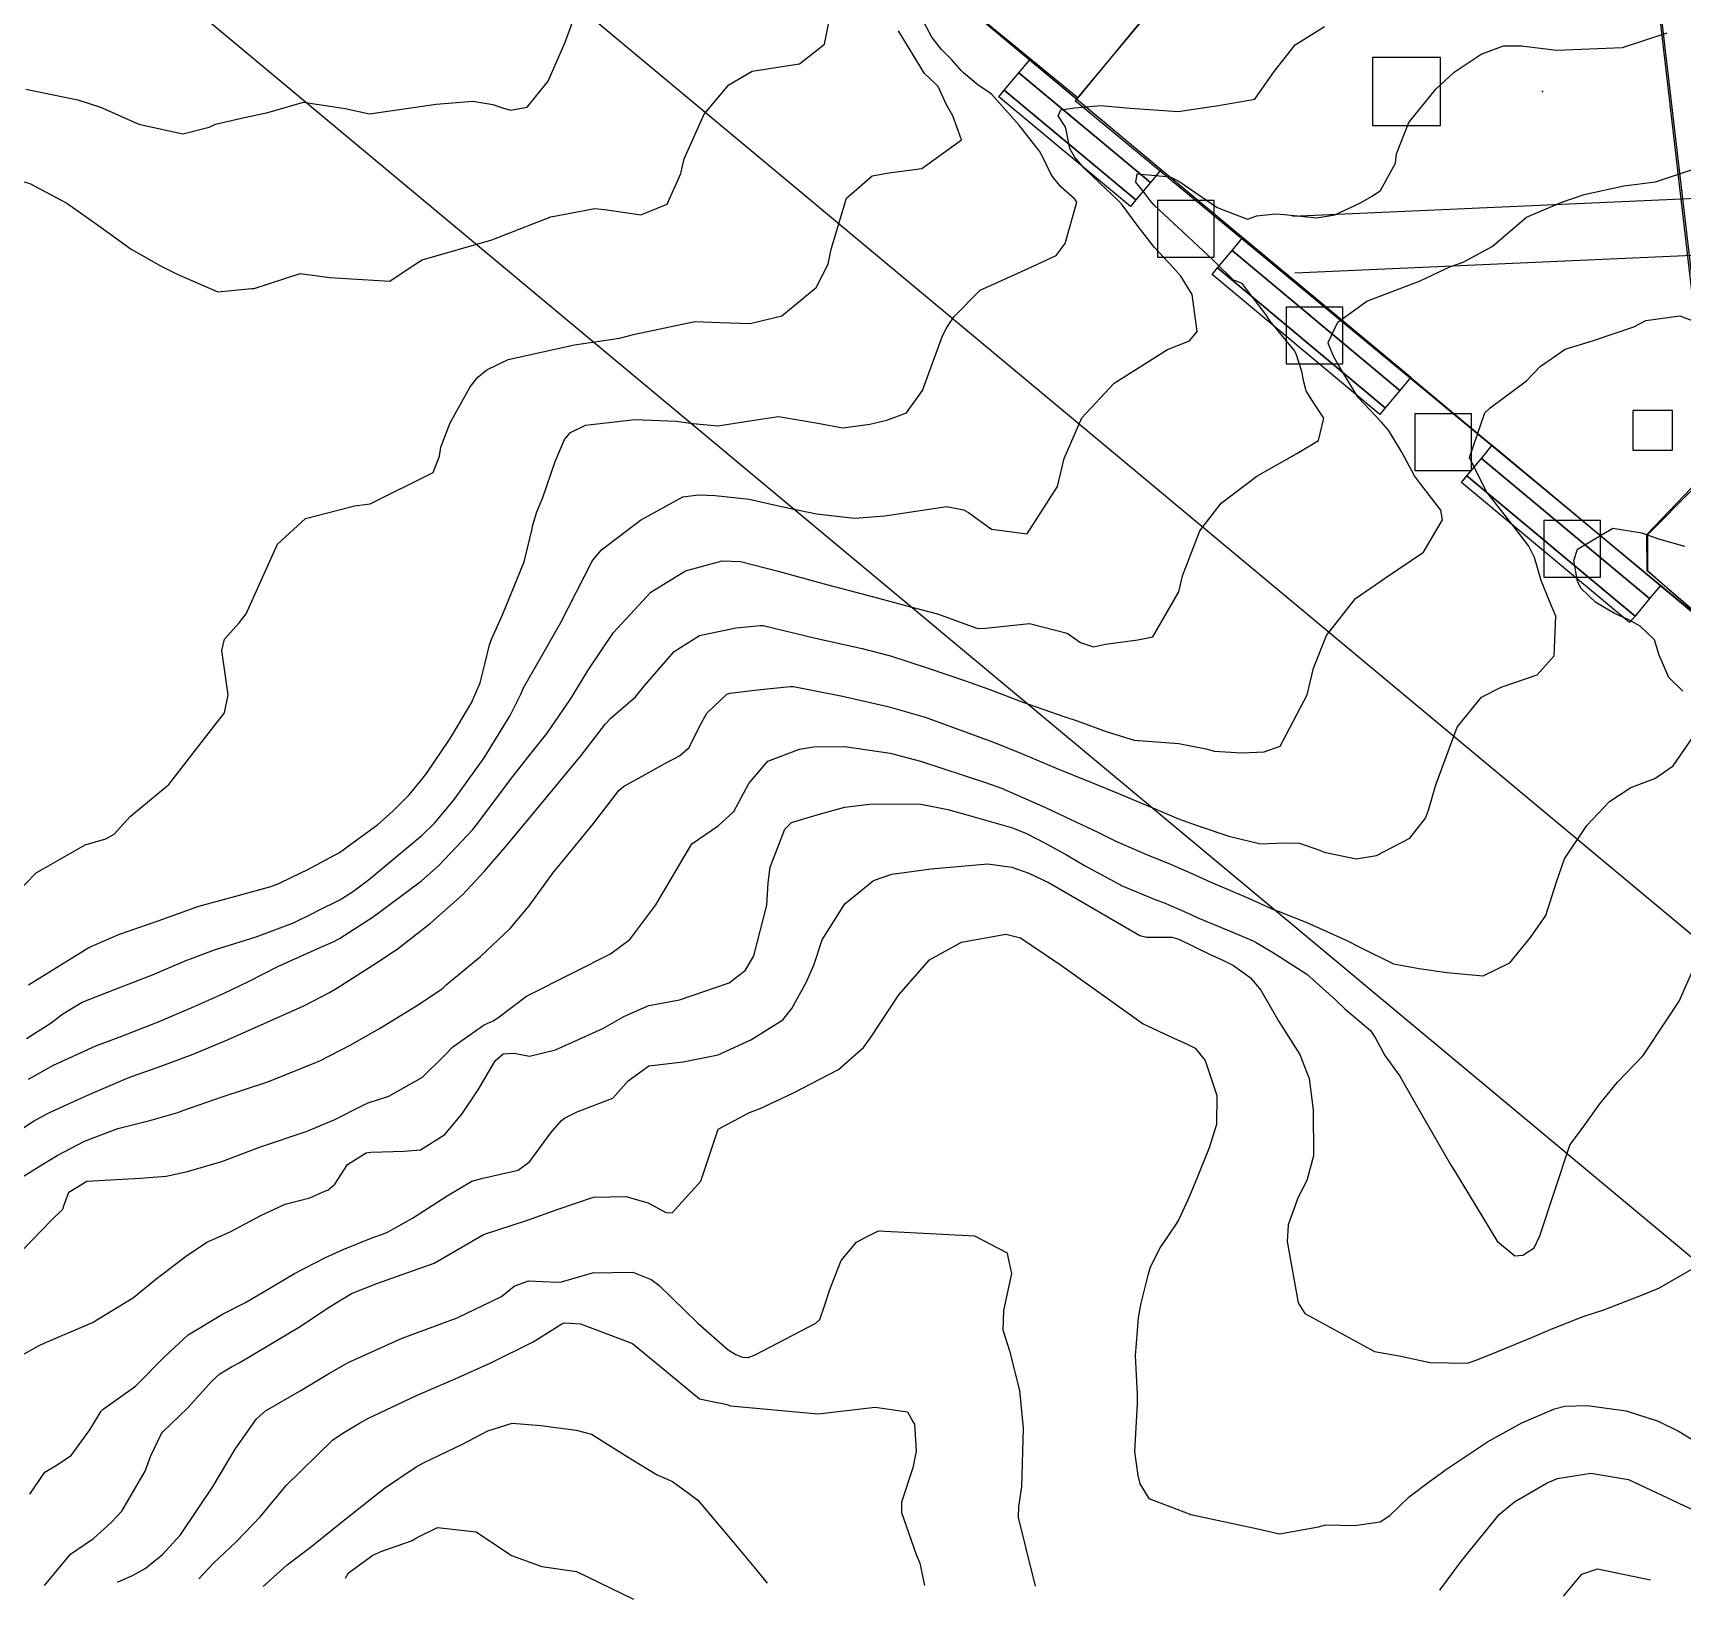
# Model space of a CAD drawing. Header units: feet. Extents: x 1318179 to 1318934, y 422542 to 423299.
# Drawn here: x 1318433.5 to 1318724.4, y 422544.2 to 422820.3 of the extents above; entities that cross this region are included whole.
import ezdxf

# ---------------------------------------------------------------- set-up
doc = ezdxf.new("R2010")
doc.units = ezdxf.units.FT
for name, color, linetype in [('C-DRNG-AREA', 150, 'CONTINUOUS'), ('C-MISC', 7, 'CONTINUOUS'), ('C-PROP', 6, 'CONTINUOUS'), ('C-PVMT', 8, 'CONTINUOUS'), ('C-SWM', 92, 'CONTINUOUS'), ('C-TOPO-MAJR', 32, 'CONTINUOUS'), ('C-TOPO-SPOT', 7, 'CONTINUOUS'), ('C-UTIL', 4, 'CONTINUOUS'), ('L-PLNT-TREE', 90, 'CONTINUOUS'), ('V-PROP-LINE', 7, 'CONTINUOUS')]:
    doc.layers.add(name, color=color, linetype=linetype)

msp = doc.modelspace()

# ---------------------------------------------------------------- linework, layer by layer
at = {"layer": 'C-DRNG-AREA'}
for points in [[(1318575.36, 422922.92), (1318537.36, 422874.92), (1318617.86, 422808.92), (1318643.36, 422839.92), (1318644.86, 422843.92), (1318657.36, 422855.92), (1318662.86, 422864.92), (1318680.86, 422884.42), (1318661.86, 422904.43), (1318647.86, 422892.93), (1318635.86, 422887.93), (1318616.85, 422886.93), (1318608.36, 422888.42), (1318597.36, 422893.42), (1318584.36, 422904.42), (1318576.86, 422916.93), (1318575.36, 422922.92)], [(1318680.36, 422883.92), (1318617.36, 422808.42), (1318730.86, 422714.42), (1318718.36, 422725.42), (1318718.36, 422731.92), (1318726.35, 422739.92), (1318729.35, 422749.92), (1318718.35, 422843.92), (1318697.35, 422861.92), (1318690.35, 422853.42), (1318686.35, 422855.92), (1318703.35, 422876.92), (1318680.36, 422883.92)]]:
    msp.add_lwpolyline(points, close=True, dxfattribs=at)
at = {"layer": 'C-MISC'}
for points in [[(1318232.89, 423072.4), (1318787.6, 422610.1)], [(1318204.89, 423038.81), (1318759.6, 422576.5)]]:
    msp.add_lwpolyline(points, dxfattribs=at)
for points in [[(1318607.41, 422813.31), (1318630.62, 422793.96), (1318628.06, 422790.89), (1318604.84, 422810.24), (1318607.41, 422813.31)], [(1318645.01, 422781.97), (1318674.6, 422757.3), (1318672.04, 422754.23), (1318642.44, 422778.9), (1318645.01, 422781.97)], [(1318688.99, 422745.32), (1318718.65, 422720.6), (1318716.09, 422717.52), (1318686.43, 422742.24), (1318688.99, 422745.32)]]:
    msp.add_lwpolyline(points, close=True, dxfattribs=at)
at = {"layer": 'C-PROP'}
msp.add_lwpolyline([(1318763.27, 422830.95), (1318774.81, 422809.03), (1318769.18, 422794.4), (1318770.88, 422750.39), (1318781.79, 422728.99), (1318775.53, 422715.66), (1318774.48, 422688.27), (1318763.84, 422686.84), (1318741.07, 422705.82), (1318718.2, 422725.49), (1318718.16, 422731.91), (1318726.05, 422740.15), (1318728.92, 422750.57), (1318718.09, 422843.69)], dxfattribs=at)
at = {"layer": 'C-PVMT'}
for points in [[(1318609.33, 422815.61), (1318632.54, 422796.26), (1318630.62, 422793.96), (1318607.41, 422813.31), (1318609.33, 422815.61)], [(1318604.84, 422810.24), (1318628.06, 422790.89), (1318627.1, 422789.73), (1318603.88, 422809.08), (1318604.84, 422810.24)], [(1318646.93, 422784.28), (1318676.53, 422759.61), (1318674.6, 422757.3), (1318645.01, 422781.97), (1318646.93, 422784.28)], [(1318642.44, 422778.9), (1318672.04, 422754.23), (1318671.08, 422753.08), (1318641.48, 422777.75), (1318642.44, 422778.9)], [(1318690.91, 422747.62), (1318720.57, 422722.9), (1318718.65, 422720.6), (1318688.99, 422745.32), (1318690.91, 422747.62)], [(1318686.43, 422742.24), (1318716.09, 422717.52), (1318715.13, 422716.37), (1318685.47, 422741.09), (1318686.43, 422742.24)]]:
    msp.add_lwpolyline(points, close=True, dxfattribs=at)
at = {"layer": 'C-SWM'}
msp.add_lwpolyline([(1318715.7, 422746.76), (1318722.7, 422746.76), (1318722.7, 422753.76), (1318715.7, 422753.76), (1318715.7, 422746.76)], close=True, dxfattribs=at)
at = {"layer": 'C-TOPO-MAJR'}
for points in [[(1318472.47, 422775.29), (1318472.53, 422775.3), (1318480.66, 422777.89), (1318485.92, 422777.23), (1318496.46, 422776.55), (1318499.71, 422778.74), (1318502.18, 422780.31), (1318514.45, 422783.86), (1318521.7, 422786.68), (1318524.88, 422787.9), (1318532.64, 422789.4), (1318534.79, 422789.14), (1318540.77, 422788.24), (1318545.37, 422790.17), (1318547.82, 422795.54), (1318548.38, 422798.13), (1318551.91, 422805.99), (1318556.26, 422811.21), (1318560.4, 422813.6), (1318566.77, 422814.6), (1318568.72, 422814.88), (1318573.16, 422818.37), (1318574.44, 422824.75)], [(1318432.29, 422810.4), (1318441.44, 422808.54), (1318445.48, 422807.24), (1318452.2, 422804.25), (1318459.97, 422802.55), (1318464.61, 422803.7), (1318465.75, 422804.27), (1318470.34, 422805.32), (1318474.94, 422806.3), (1318481.28, 422808.12), (1318488.59, 422807.01), (1318492.88, 422806.08), (1318504.63, 422807.78), (1318511.12, 422808.3), (1318514.62, 422807.74), (1318516.34, 422807.11), (1318517.76, 422806.69), (1318520.67, 422807.22), (1318524.39, 422811.82), (1318527.38, 422818.72), (1318528.89, 422822.72)], [(1318432.42, 422643), (1318436.73, 422645.8), (1318438.83, 422647.36), (1318442.22, 422649.41), (1318447.92, 422651.68), (1318454.62, 422654.23), (1318460.41, 422656.7), (1318465.56, 422658.64), (1318472.91, 422660.93), (1318479.5, 422663.45), (1318483.07, 422665.16), (1318483.75, 422665.51), (1318487.66, 422667.48), (1318489.73, 422668.76), (1318492.67, 422670.96), (1318502.17, 422678.87), (1318504.34, 422681.01), (1318507.71, 422685.02), (1318513.13, 422692.49), (1318517.72, 422699.99), (1318519.57, 422703.76), (1318520.08, 422704.84), (1318522.84, 422709.66), (1318526.63, 422716.36), (1318532.11, 422727.08), (1318532.28, 422727.39), (1318533.83, 422729.2), (1318540.7, 422734.44), (1318548.13, 422738.54), (1318550.92, 422738.91), (1318553.84, 422738.8), (1318559.88, 422738.12), (1318566.11, 422736.7), (1318571.74, 422735.53), (1318578.45, 422734.77), (1318583.75, 422735.21), (1318594.69, 422736.84), (1318597.63, 422736.25), (1318598.53, 422735.76), (1318602.59, 422732.84), (1318608.87, 422732.03), (1318614.25, 422740.36), (1318615.4, 422745.32), (1318618.54, 422752.47), (1318624.22, 422758.56), (1318633.62, 422764.49), (1318637.5, 422766.02), (1318638.85, 422767.7), (1318638, 422774.23), (1318635.98, 422777.46), (1318634.62, 422778.99), (1318631.36, 422782.53), (1318628.44, 422786.18), (1318625.62, 422790), (1318624.87, 422790.86), (1318621.69, 422793.85), (1318618.92, 422796.48), (1318617.21, 422798.46), (1318616.43, 422799.98), (1318615.76, 422803.27), (1318615.57, 422803.82), (1318614.33, 422805.71), (1318614.79, 422806.77), (1318617.29, 422807.1), (1318621.88, 422807.54), (1318627.02, 422807.08), (1318635.51, 422806.5), (1318641.36, 422807.39), (1318642.26, 422807.49), (1318649.05, 422808.67), (1318652.45, 422813.55), (1318656.15, 422818.22), (1318661.33, 422821.46)], [(1318432.73, 422652.47), (1318443.38, 422659.05), (1318448.78, 422661.44), (1318455.6, 422663.76), (1318457.76, 422664.56), (1318462.77, 422666.34), (1318469.32, 422668.15), (1318475.52, 422669.8), (1318476.91, 422670.34), (1318479.22, 422671.48), (1318482.02, 422672.8), (1318487.58, 422675.84), (1318494.38, 422680.77), (1318496.96, 422683.03), (1318499.88, 422686.02), (1318502.32, 422688.91), (1318502.93, 422689.75), (1318507.09, 422695.9), (1318510.91, 422702.22), (1318512.39, 422705.73), (1318513.28, 422709.27), (1318514.06, 422712.42), (1318514.45, 422713.53), (1318516.33, 422717.74), (1318520.19, 422727.1), (1318521.58, 422732.92), (1318521.66, 422733.39), (1318522.42, 422735.9), (1318523.45, 422738.44), (1318525.62, 422744.79), (1318527.28, 422748.66), (1318528.35, 422749.86), (1318530.98, 422751.2), (1318539.67, 422752.2), (1318546.95, 422751.9), (1318549.89, 422751.46), (1318554.3, 422751.06), (1318561.1, 422752.1), (1318565, 422752.72), (1318571.98, 422751.51), (1318576.36, 422750.71), (1318581.11, 422751.35), (1318584.12, 422752.04), (1318587.57, 422753.37), (1318590.43, 422757.26), (1318593.95, 422766.9), (1318594.74, 422768.41), (1318596.03, 422770.35), (1318600.6, 422775), (1318609.03, 422778.77), (1318614.02, 422781.09), (1318615.57, 422783.18), (1318617.61, 422790.48), (1318617.26, 422791), (1318614.81, 422793.2), (1318613.37, 422795), (1318612.92, 422795.73), (1318611.74, 422798.18), (1318611.04, 422799.48), (1318607.38, 422804.12), (1318602.66, 422809.46), (1318602.11, 422809.87), (1318600.23, 422811.15), (1318597.63, 422813.29), (1318597.23, 422813.72), (1318595.61, 422815.6), (1318593.77, 422817.42), (1318592.05, 422819.59), (1318590.69, 422822.1)], [(1318432.75, 422635.87), (1318437.15, 422638.3), (1318444.62, 422641.71), (1318448.75, 422643.29), (1318455.77, 422646), (1318461.87, 422648.62), (1318467.17, 422650.98), (1318471.53, 422653.06), (1318476.73, 422655.71), (1318483.11, 422658.6), (1318484.3, 422659.12), (1318486.37, 422660.04), (1318487.58, 422660.66), (1318493.53, 422664.5), (1318502.07, 422670.8), (1318505.18, 422673.57), (1318511.09, 422679.89), (1318512.18, 422681.24), (1318517.74, 422688.67), (1318521.41, 422693.31), (1318524.24, 422696.89), (1318528.33, 422702.84), (1318531.47, 422707.97), (1318535.9, 422714.62), (1318542.5, 422721.71), (1318548.62, 422725.5), (1318555.07, 422727.25), (1318558.32, 422727.12), (1318564.98, 422725.44), (1318573.73, 422723.02), (1318580.67, 422721.22), (1318584.21, 422720.23), (1318588.28, 422719.17), (1318593.08, 422717.88), (1318599.81, 422715.44), (1318600.23, 422715.32), (1318601.54, 422715.36), (1318609.29, 422716.22), (1318615.96, 422714.52), (1318618.27, 422712.88), (1318620.55, 422712.07), (1318622.72, 422712.55), (1318628.39, 422713.32), (1318631.05, 422713.87), (1318635.62, 422721.79), (1318636.27, 422724.6), (1318639.34, 422732.57), (1318643.12, 422737.44), (1318649.38, 422742.19), (1318656.43, 422746.18), (1318660.28, 422748.49), (1318661.19, 422752.39), (1318659.14, 422755.54), (1318658.09, 422757.25), (1318657.68, 422758.83), (1318657.32, 422760.66), (1318656.34, 422763.77), (1318655.99, 422764.37), (1318651.73, 422769.53), (1318650.96, 422770.67), (1318646.81, 422776.14), (1318645.81, 422776.56), (1318645.24, 422776.73), (1318642.04, 422779.9), (1318641.55, 422780.41), (1318631.27, 422789.98), (1318630.56, 422790.8), (1318629.88, 422791.73), (1318629.7, 422791.94), (1318628.03, 422794.01), (1318628.29, 422795.48), (1318634.09, 422794.98), (1318635.63, 422794.17), (1318642.39, 422789.57), (1318647.75, 422787.51), (1318648.9, 422787.92), (1318649.3, 422788.1), (1318652.74, 422788.44), (1318654.25, 422788.33), (1318659.99, 422787.72), (1318663.12, 422788.26), (1318667.53, 422790.31), (1318669.75, 422791.56), (1318671.17, 422792.54), (1318673.81, 422797.38), (1318674.04, 422799), (1318676.16, 422804.57), (1318680.95, 422810.43), (1318684.18, 422813.41), (1318688.93, 422816.57), (1318692.89, 422818.06), (1318696.03, 422818.08), (1318702.25, 422817.27), (1318713.85, 422817.78), (1318721.73, 422820.33)], [(1318489.34, 422736.7), (1318490.25, 422736.94), (1318493.03, 422737.28), (1318504.12, 422742.83), (1318505.24, 422745.71), (1318505.48, 422747.29), (1318507.12, 422751.59), (1318510.62, 422757.95), (1318511.99, 422759.62), (1318513.58, 422760.95), (1318517.33, 422762.78), (1318529.02, 422765.36), (1318537.01, 422766.53), (1318539.69, 422767.21), (1318550.26, 422769.47), (1318554.72, 422769.27), (1318560, 422769.08), (1318565.59, 422770.43), (1318571.64, 422775.42), (1318573.78, 422779.59), (1318574.34, 422782.18), (1318577.01, 422791.21), (1318581.52, 422795.13), (1318584.51, 422795.64), (1318590.32, 422796.45), (1318597.29, 422801.49), (1318595.79, 422805.73), (1318594.65, 422807.64), (1318593.21, 422810.89), (1318592.65, 422811.41), (1318590.78, 422813.18), (1318586.16, 422820.73)], [(1318405.18, 422793.4), (1318408.14, 422794.04), (1318414.77, 422795.64), (1318418.96, 422796.56), (1318423.08, 422796.62), (1318433, 422793.79), (1318439.52, 422790.34), (1318444.93, 422786.52), (1318450.87, 422782.2), (1318456.14, 422779.23), (1318459, 422777.8), (1318466.14, 422774.69), (1318472.14, 422775.26)], [(1318428.33, 422625.01), (1318433.63, 422628.44), (1318436.35, 422629.93), (1318443.44, 422633.18), (1318450.03, 422635.97), (1318451.1, 422636.38), (1318455.61, 422637.95), (1318461.8, 422640.29), (1318467.83, 422642.81), (1318481.32, 422648.79), (1318485.85, 422651.12), (1318487.13, 422651.89), (1318494.14, 422656.35), (1318497.77, 422658.8), (1318498.01, 422658.98), (1318503.65, 422663.35), (1318509.28, 422668.33), (1318513.2, 422672.55), (1318516.85, 422676.8), (1318518.07, 422678.24), (1318521.55, 422682.42), (1318530.22, 422692.94), (1318534.49, 422698.5), (1318535.45, 422699.5), (1318539.79, 422703.28), (1318541.28, 422705.12), (1318546.63, 422711.29), (1318551.12, 422714.09), (1318557.48, 422715.44), (1318561.82, 422715.87), (1318562.3, 422715.83), (1318571.56, 422713.62), (1318579.78, 422711.81), (1318584.8, 422710.53), (1318591.39, 422708.34), (1318598, 422706.09), (1318602.28, 422704.56), (1318608.09, 422702.33), (1318615.51, 422699.74), (1318617.68, 422699.04), (1318622.79, 422697.14), (1318627.77, 422695.65), (1318635.6, 422695.07), (1318640.43, 422694.09), (1318641.85, 422693.7), (1318646.71, 422693.37), (1318650.65, 422693.6), (1318653.52, 422694.56), (1318658.23, 422703.6), (1318659.37, 422708.35), (1318661.69, 422714.11), (1318666.8, 422720.63), (1318672.09, 422724.23), (1318678.76, 422728.76), (1318682.14, 422734.46), (1318681.84, 422736.19), (1318678.22, 422740.85), (1318677.18, 422742.25), (1318674.93, 422746.39), (1318672.58, 422750.3), (1318671.38, 422751.68), (1318667.34, 422755.99), (1318666.98, 422756.5), (1318663.8, 422761.75), (1318662.9, 422763.37), (1318662, 422765.47), (1318661.96, 422765.74), (1318663.67, 422769.32), (1318668.81, 422773.03), (1318678.21, 422776.63), (1318683.41, 422779.09), (1318685.8, 422779.92), (1318690.88, 422782.7), (1318696.97, 422787.83), (1318703.17, 422790.48), (1318707.13, 422791.83), (1318714.13, 422793.4), (1318719.67, 422794.08), (1318726.41, 422796.31)], [(1318472.14, 422775.26), (1318472.47, 422775.29)], [(1318429.83, 422617.45), (1318435.1, 422620.74), (1318437.81, 422622.37), (1318442.62, 422624.95), (1318448.48, 422627.18), (1318454.15, 422628.56), (1318459.07, 422630), (1318460.15, 422630.4), (1318466.75, 422632.67), (1318474.97, 422635.36), (1318484.11, 422639.11), (1318489.46, 422641.87), (1318494.66, 422644.79), (1318501.65, 422649.1), (1318505.6, 422651.75), (1318505.86, 422651.97), (1318506.44, 422652.49), (1318512.49, 422657.49), (1318517.72, 422662.43), (1318521.08, 422666.44), (1318525.43, 422672.41), (1318526.58, 422673.84), (1318532.42, 422680.96), (1318536.84, 422686.75), (1318537.67, 422687.44), (1318539.92, 422688.68), (1318545.08, 422691.58), (1318547.59, 422692.84), (1318549.27, 422694.35), (1318551.15, 422698.16), (1318552.38, 422700.4), (1318555.91, 422703.72), (1318556.46, 422703.93), (1318561.31, 422704.48), (1318567.07, 422705.11), (1318567.65, 422705.08), (1318576.34, 422703.36), (1318584.32, 422701.59), (1318590.91, 422699.66), (1318602.93, 422695.29), (1318608.2, 422693.17), (1318614.02, 422690.69), (1318620.13, 422688.21), (1318625.3, 422686.12), (1318631.58, 422683.44), (1318635.58, 422681.77), (1318638.86, 422680.56), (1318644.42, 422678.68), (1318650.05, 422677.35), (1318654.28, 422677.53), (1318656.92, 422677.45), (1318660.63, 422676.15), (1318661.24, 422675.91), (1318666.93, 422674.73), (1318670.46, 422675.32), (1318676.37, 422678.38), (1318679.15, 422681.88), (1318679.67, 422683.31), (1318680.97, 422687.75), (1318684.7, 422697.95), (1318689.02, 422703.2), (1318692.45, 422704.96), (1318698.85, 422707.17), (1318701.83, 422710.53), (1318702.1, 422717.52), (1318700.97, 422720.14), (1318699.52, 422723.8), (1318698.33, 422727.85), (1318697.33, 422729.81), (1318694.66, 422733.35), (1318690.8, 422738.26), (1318689.89, 422739.39), (1318686.88, 422745.47), (1318689.58, 422753.37), (1318690.56, 422754.25), (1318696.97, 422759.02), (1318699.33, 422761.49), (1318703.78, 422764.58), (1318708.78, 422766.1), (1318715.85, 422768.52), (1318717.97, 422769.62), (1318723.98, 422770.46), (1318733.57, 422766.81)], [(1318464.62, 422696.97), (1318467.34, 422700.44), (1318467.97, 422703.6), (1318466.87, 422711.42), (1318467.31, 422713.42), (1318469.93, 422716.33), (1318471.17, 422717.9), (1318476.65, 422730.22), (1318481.63, 422734.7), (1318489.34, 422736.7)], [(1318724.54, 422704.29), (1318722.05, 422706.7), (1318720.36, 422710.64), (1318719.5, 422713.3), (1318716.96, 422715.76), (1318714.96, 422716.82), (1318712.47, 422717.97), (1318709.17, 422719.92), (1318706.54, 422722.46), (1318705.91, 422723.68), (1318705.28, 422727.3), (1318705.96, 422729.3), (1318712.17, 422733.03), (1318717.28, 422732.17), (1318720.21, 422731.12), (1318724.8, 422729.86)], [(1318429.91, 422603.91), (1318436.67, 422610.9), (1318438.81, 422612.94), (1318439, 422613.51), (1318439.88, 422615.91), (1318443.06, 422617.87), (1318452.45, 422618.41), (1318457.02, 422618.74), (1318460.77, 422619.57), (1318466.84, 422621.33), (1318473.67, 422623.94), (1318481.7, 422626.64), (1318482.02, 422626.74), (1318486.69, 422628.7), (1318491.77, 422631.3), (1318492.68, 422631.68), (1318496.29, 422632.86), (1318502.22, 422636.18), (1318506.15, 422640.1), (1318507.59, 422641.58), (1318513.13, 422645.43), (1318514.68, 422646.16), (1318515.55, 422646.68), (1318520.58, 422650.5), (1318528.86, 422654.64), (1318535.39, 422657.93), (1318538.8, 422660.51), (1318543.38, 422666.58), (1318549.73, 422677.38), (1318554.39, 422680.52), (1318557.15, 422683.04), (1318559.81, 422688.01), (1318563.16, 422691.95), (1318568.71, 422694.03), (1318571.21, 422694.43), (1318576.71, 422694.54), (1318584.69, 422693.36), (1318590.09, 422691.95), (1318601.53, 422688.17), (1318604.36, 422687.14), (1318612.12, 422683.78), (1318615.47, 422682.2), (1318621.43, 422679.34), (1318624.54, 422677.82), (1318629.93, 422675.46), (1318634.17, 422673.76), (1318637.9, 422672.12), (1318641.15, 422670.65), (1318641.96, 422670.31), (1318647.91, 422667.76), (1318652.58, 422665.67), (1318653.14, 422665.45), (1318658.2, 422663.48), (1318665.25, 422660.33), (1318667.53, 422659.14), (1318673.47, 422656.22), (1318677.99, 422655.34), (1318682.91, 422654.69), (1318689.3, 422654.07), (1318694, 422656.39), (1318697.66, 422660.83), (1318700.34, 422664.7), (1318702.24, 422670.66), (1318703.62, 422674.69), (1318707.61, 422680.59), (1318711.59, 422684.8), (1318715.34, 422687.3), (1318719.55, 422688.89), (1318722.78, 422691.12), (1318728.15, 422698.87)], [(1318371.29, 422617.01), (1318378.61, 422622.12), (1318382.92, 422626.09), (1318383.63, 422626.81), (1318388.92, 422631.82), (1318391.4, 422633.83), (1318402.53, 422641.81), (1318406.88, 422644.96), (1318412.99, 422649.16), (1318416.14, 422651.45), (1318420.05, 422655.26), (1318421.99, 422658.25), (1318422.48, 422659.16), (1318426.55, 422664.26), (1318432.16, 422670.26), (1318434.13, 422672.22), (1318442.75, 422677.16), (1318446.4, 422678.26), (1318447.85, 422679.03), (1318450.71, 422682.18), (1318457.48, 422687.84), (1318464.62, 422696.97)], [(1318428.1, 422585.26), (1318434.65, 422588.88), (1318435.5, 422589.28), (1318444.02, 422592.96), (1318451.27, 422597.34), (1318455.2, 422600.57), (1318458.93, 422603.42), (1318460.42, 422604.61), (1318464.22, 422607.11), (1318468.3, 422608.91), (1318473.73, 422611.82), (1318478.04, 422613.81), (1318482.36, 422614.95), (1318485.12, 422616.14), (1318485.53, 422616.3), (1318486.8, 422617.34), (1318489.03, 422620.83), (1318492.29, 422622.85), (1318493.11, 422622.99), (1318495.15, 422623.03), (1318498.99, 422623.15), (1318501.89, 422623.42), (1318506.19, 422626.07), (1318509.18, 422629.7), (1318512.05, 422633.99), (1318515.03, 422639.1), (1318516.47, 422640.3), (1318518.34, 422640.43), (1318521.11, 422639.9), (1318525.7, 422641.02), (1318534.03, 422644.77), (1318537.77, 422646.91), (1318542.13, 422648.84), (1318547.56, 422649.85), (1318556.33, 422652.83), (1318559.19, 422655.09), (1318560.65, 422657.63), (1318562.95, 422666.54), (1318563.23, 422670.49), (1318563.56, 422673.26), (1318566.15, 422679.93), (1318567.32, 422681.11), (1318569.69, 422681.81), (1318572.42, 422682.67), (1318576.73, 422683.8), (1318581.53, 422684.43), (1318590.1, 422684.34), (1318594.86, 422683.42), (1318598.45, 422682.41), (1318606.29, 422680.15), (1318608.78, 422679.15), (1318612.04, 422677.47), (1318615.81, 422675.4), (1318619.01, 422673.55), (1318625.61, 422669.97), (1318631.57, 422667.48), (1318632.94, 422666.98), (1318637, 422665.23), (1318638.85, 422664.36), (1318640.36, 422663.73), (1318641.86, 422663.15), (1318648.71, 422660.24), (1318649.29, 422659.93), (1318652.59, 422657.95), (1318658.21, 422654.38), (1318663.28, 422649.87), (1318664.92, 422648.27), (1318669.4, 422644.43), (1318670.31, 422643.08), (1318671.93, 422640.05), (1318674.62, 422636.36), (1318678.44, 422629.66), (1318683.53, 422620.79), (1318684.37, 422619.51), (1318691.78, 422607.3), (1318694.91, 422604.73), (1318696.3, 422604.82), (1318698.27, 422606.12), (1318699.29, 422608.22), (1318704.57, 422624.22), (1318707.22, 422627.83), (1318709.9, 422631.53), (1318713, 422635.34), (1318717.5, 422640.02), (1318721.6, 422646.17), (1318723.84, 422649.63), (1318726.09, 422654.65)], [(1318433, 422562.7), (1318435.64, 422566.55), (1318437.53, 422567.7), (1318440.28, 422569.5), (1318443.6, 422574), (1318445.59, 422577.34), (1318445.92, 422577.64), (1318451.61, 422581.74), (1318456.77, 422586.98), (1318460.9, 422590.79), (1318466.98, 422594.41), (1318471.04, 422596.5), (1318474.29, 422598.44), (1318479.64, 422601.59), (1318485.13, 422604.39), (1318488.26, 422605.84), (1318493.5, 422607.96), (1318495.37, 422608.59), (1318496.05, 422608.86), (1318500.47, 422611.32), (1318506.57, 422615.29), (1318510.96, 422617.86), (1318512.9, 422618.37), (1318519.11, 422619.82), (1318521.19, 422621.34), (1318524.84, 422626.31), (1318526.78, 422628.54), (1318527.27, 422628.96), (1318529.63, 422630.16), (1318535.82, 422632.48), (1318538.52, 422635.57), (1318542.13, 422638.21), (1318548.23, 422638.91), (1318554.41, 422640.17), (1318560.15, 422642.77), (1318565.78, 422646.3), (1318567.4, 422648.29), (1318569.92, 422652.89), (1318571.26, 422655.93), (1318572.7, 422660.44), (1318576.71, 422666.75), (1318581.78, 422670.88), (1318585.01, 422672.03), (1318591.95, 422672.97), (1318601.93, 422673.81), (1318606.18, 422673.24), (1318609.16, 422672.19), (1318612.77, 422670.45), (1318619.03, 422666.85), (1318628.74, 422661.19), (1318630, 422660.91), (1318634.38, 422660.89), (1318635.62, 422660.52), (1318641.13, 422657.83), (1318641.56, 422657.64), (1318643.51, 422656.8), (1318645.28, 422655.88), (1318648.22, 422653.8), (1318650.11, 422651.53), (1318653.24, 422646.02), (1318656.96, 422640.22), (1318658.64, 422635.96), (1318659.29, 422630.45), (1318659.37, 422622.35), (1318658.21, 422617.99), (1318656.66, 422615.06), (1318654.88, 422610.16), (1318654.75, 422607.24), (1318656.66, 422596.43), (1318657.87, 422594.54), (1318670.11, 422587.84), (1318674.48, 422587.05), (1318679.93, 422585.91), (1318686.49, 422585.8), (1318688.04, 422586.28), (1318691.98, 422587.87), (1318697.99, 422590.34), (1318701.28, 422591.77), (1318706.95, 422594.01), (1318710.55, 422595.21), (1318717.41, 422597.81), (1318720.28, 422598.99), (1318728.01, 422603.45)], [(1318435.59, 422546.56), (1318440.17, 422552.12), (1318442.74, 422553.85), (1318444.23, 422554.89), (1318447.36, 422557.69), (1318449.21, 422559.71), (1318453.31, 422566.72), (1318454.26, 422569.32), (1318456.21, 422573.38), (1318456.44, 422573.65), (1318460.79, 422577.84), (1318465.11, 422582.63), (1318466.5, 422583.91), (1318468.53, 422585.12), (1318469.9, 422585.84), (1318480.66, 422592.25), (1318485.67, 422595.57), (1318489.74, 422598.05), (1318494.16, 422599.84), (1318504.3, 422603.41), (1318510.9, 422607.25), (1318512.99, 422608.45), (1318520.74, 422611), (1318526.19, 422612.93), (1318532.42, 422615.07), (1318538.11, 422615.19), (1318542.06, 422614.06), (1318545.13, 422612.37), (1318546.28, 422612.3), (1318551.35, 422617.86), (1318552.52, 422621.42), (1318554.4, 422627.04), (1318559.93, 422629.98), (1318561.79, 422630.71), (1318567.57, 422633.37), (1318575.63, 422637.55), (1318580, 422641.44), (1318581.39, 422643.32), (1318586.26, 422650.73), (1318591.65, 422656.88), (1318597.3, 422660.01), (1318605.13, 422661.45), (1318607.73, 422660.79), (1318609.69, 422659.45)], [(1318609.69, 422659.45), (1318614.94, 422655.87), (1318629.31, 422645.64), (1318634.72, 422643.11), (1318636.96, 422642.06)], [(1318636.96, 422642.06), (1318638.5, 422641.34), (1318640.29, 422639.14), (1318642.33, 422632.95), (1318642.27, 422627.89), (1318641, 422623.72), (1318638.94, 422618.62), (1318637.48, 422615.23), (1318635.64, 422611.13), (1318635.18, 422610.34), (1318632.27, 422606.09), (1318630.6, 422602.66), (1318630.16, 422601.28), (1318628.93, 422596.34), (1318628.47, 422593.78), (1318627.91, 422587.07), (1318628.28, 422580.3), (1318628.28, 422578.62), (1318627.81, 422570.22), (1318628.39, 422565.95), (1318628.73, 422564.5), (1318630.34, 422561.89), (1318637.76, 422559.07), (1318649.54, 422556.58), (1318653.38, 422555.71), (1318660.25, 422556.9), (1318661.58, 422557.3), (1318666.61, 422557.16), (1318671.16, 422557.81), (1318672.82, 422558.92), (1318676.22, 422562.2), (1318679.86, 422564.92), (1318682.38, 422566.74), (1318682.66, 422566.96), (1318690.05, 422571.92), (1318696.09, 422575.27), (1318701.87, 422577.71), (1318703.72, 422578.18), (1318707.66, 422578.32), (1318714.52, 422577.37), (1318720.19, 422575.57), (1318723.89, 422573.7), (1318733.33, 422567.89)], [(1318573.19, 422596.08), (1318574.1, 422598.75), (1318576.05, 422603.89), (1318578.76, 422607.12), (1318580.31, 422607.91)], [(1318580.31, 422607.91), (1318582.64, 422609.11), (1318599.59, 422608.22), (1318605.33, 422605.23), (1318605.49, 422604.52)], [(1318605.49, 422604.52), (1318606.13, 422601.57), (1318604.73, 422595.05), (1318604.6, 422591.66), (1318605.74, 422587.97), (1318607.51, 422580.94), (1318608.16, 422574.31), (1318607.9, 422564), (1318607.34, 422560.48), (1318607.32, 422558.55), (1318608.6, 422553.33), (1318610.31, 422546.47)], [(1318448.46, 422547.16), (1318451.19, 422548.37), (1318453.35, 422549.57), (1318456.38, 422552.02), (1318459.56, 422555.5), (1318465.33, 422564.11), (1318469.21, 422570.61), (1318472.96, 422575.98), (1318474.57, 422577.36), (1318480.66, 422580.89), (1318485.53, 422583.81), (1318489.14, 422585.92), (1318498.68, 422590.2), (1318508.37, 422593.76), (1318516.2, 422597.55), (1318518.38, 422599.35), (1318520.93, 422600.27), (1318525.97, 422600.04), (1318526.76, 422600.14), (1318532.23, 422601.7), (1318539.34, 422601.8), (1318542.54, 422600.53), (1318543.9, 422599.51), (1318550.8, 422592.86), (1318556.17, 422588.12), (1318557.5, 422587.33), (1318558.67, 422586.85), (1318559.52, 422586.8)], [(1318559.52, 422586.8), (1318559.68, 422586.79), (1318560.89, 422587.24), (1318571.58, 422592.83), (1318572.29, 422593.47), (1318573.19, 422596.08)], [(1318462.77, 422547.74), (1318465.36, 422550.52), (1318469.4, 422554.25), (1318473.65, 422558.73), (1318478.22, 422564.21), (1318486.38, 422572.2), (1318488.19, 422573.42), (1318491.14, 422575.19), (1318492.61, 422576.03), (1318501.19, 422580.06), (1318508.02, 422583.03), (1318514.32, 422585.85), (1318521.74, 422589.54), (1318525.7, 422591.98), (1318526.83, 422592.72), (1318527.34, 422592.89), (1318530.1, 422592.72), (1318539.28, 422589.23), (1318545.65, 422584.01), (1318551.08, 422579.49), (1318553.92, 422578.93), (1318555.45, 422578.63), (1318555.92, 422578.48)], [(1318555.92, 422578.48), (1318556.57, 422578.26), (1318572.02, 422576.87), (1318582.05, 422578), (1318587.79, 422577.18), (1318588.74, 422575.5)], [(1318474.13, 422546.4), (1318478.37, 422550.24), (1318482.7, 422553.49), (1318488.2, 422557.89), (1318495.54, 422563.71), (1318501.11, 422567.5), (1318502.55, 422568.29), (1318509.31, 422571.52), (1318513.77, 422573.84), (1318518.08, 422575.18), (1318523.13, 422574.77), (1318529.35, 422573.99), (1318532.03, 422573.27), (1318539.01, 422568.9), (1318543.63, 422566.1), (1318546.35, 422564.89), (1318549.14, 422562.85)], [(1318588.74, 422575.5), (1318589.02, 422575.02), (1318589.33, 422570.25), (1318588.74, 422567.32), (1318586.7, 422561.28), (1318586.73, 422559.45), (1318589.33, 422552.07), (1318589.92, 422550.53), (1318590.78, 422546.59)], [(1318681.68, 422545.77), (1318685.55, 422551), (1318692.19, 422559.13), (1318694.85, 422561.34), (1318700.61, 422564.66), (1318702.42, 422565.42), (1318708.29, 422566.41), (1318714.94, 422565.25), (1318725.7, 422560.22), (1318735.26, 422555.62), (1318735.8, 422555.27), (1318741.2, 422549.7), (1318745.68, 422544.4)], [(1318549.14, 422562.85), (1318550.8, 422561.64), (1318556.83, 422554.45)], [(1318488.67, 422547.87), (1318489.21, 422548.83), (1318493.46, 422551.94), (1318495.08, 422552.63), (1318500.3, 422554.43), (1318501.19, 422555), (1318504.86, 422556.83), (1318511.73, 422556.02), (1318517.6, 422552.1), (1318517.91, 422551.87), (1318523.3, 422549.95), (1318529.39, 422549.07), (1318539.47, 422544.19)], [(1318556.83, 422554.45), (1318560.69, 422549.85), (1318563.03, 422547.01)], [(1318703.48, 422544.7), (1318706.71, 422548.58), (1318709.48, 422549.54), (1318718.8, 422547.55)]]:
    msp.add_lwpolyline(points, dxfattribs=at)
at = {"layer": 'C-TOPO-SPOT'}
msp.add_point((1318699.78, 422810), dxfattribs=at)
at = {"layer": 'C-UTIL'}
for points in [[(1318655.66, 422788.01), (1318794.3, 422794.17)], [(1318656.1, 422778.03), (1318795.11, 422784.21)]]:
    msp.add_lwpolyline(points, dxfattribs=at)
at = {"layer": 'L-PLNT-TREE'}
for points in [[(1318669.78, 422804), (1318681.78, 422804), (1318681.78, 422816), (1318669.78, 422816), (1318669.78, 422804)], [(1318631.87, 422780.77), (1318641.87, 422780.77), (1318641.87, 422790.77), (1318631.87, 422790.77), (1318631.87, 422780.77)], [(1318654.57, 422761.97), (1318664.57, 422761.97), (1318664.57, 422771.97), (1318654.57, 422771.97), (1318654.57, 422761.97)], [(1318677.27, 422743.17), (1318687.27, 422743.17), (1318687.27, 422753.17), (1318677.27, 422753.17), (1318677.27, 422743.17)], [(1318699.97, 422724.37), (1318709.97, 422724.37), (1318709.97, 422734.37), (1318699.97, 422734.37), (1318699.97, 422724.37)]]:
    msp.add_lwpolyline(points, close=True, dxfattribs=at)
at = {"layer": 'V-PROP-LINE'}
for points in [[(1318205.86, 423151.87), (1318906.18, 422568.21), (1318846.87, 423199.56), (1318846.82, 423200.09), (1318730.64, 423223.81), (1318629.46, 423273.42), (1318205.86, 423151.87)], [(1318575.36, 422922.92), (1318537.36, 422874.92), (1318617.86, 422808.92), (1318643.36, 422839.92), (1318644.86, 422843.92), (1318657.36, 422855.92), (1318662.86, 422864.92), (1318680.86, 422884.42), (1318661.86, 422904.43), (1318647.86, 422892.93), (1318635.86, 422887.93), (1318616.85, 422886.93), (1318608.36, 422888.42), (1318597.36, 422893.42), (1318584.36, 422904.42), (1318576.86, 422916.93), (1318575.36, 422922.92)], [(1318680.36, 422883.92), (1318617.36, 422808.42), (1318730.86, 422714.42), (1318718.36, 422725.42), (1318718.36, 422731.92), (1318726.35, 422739.92), (1318729.35, 422749.92), (1318718.35, 422843.92), (1318697.35, 422861.92), (1318690.35, 422853.42), (1318686.35, 422855.92), (1318703.35, 422876.92), (1318680.36, 422883.92)]]:
    msp.add_lwpolyline(points, close=True, dxfattribs=at)

doc.saveas('drawing.dxf')
